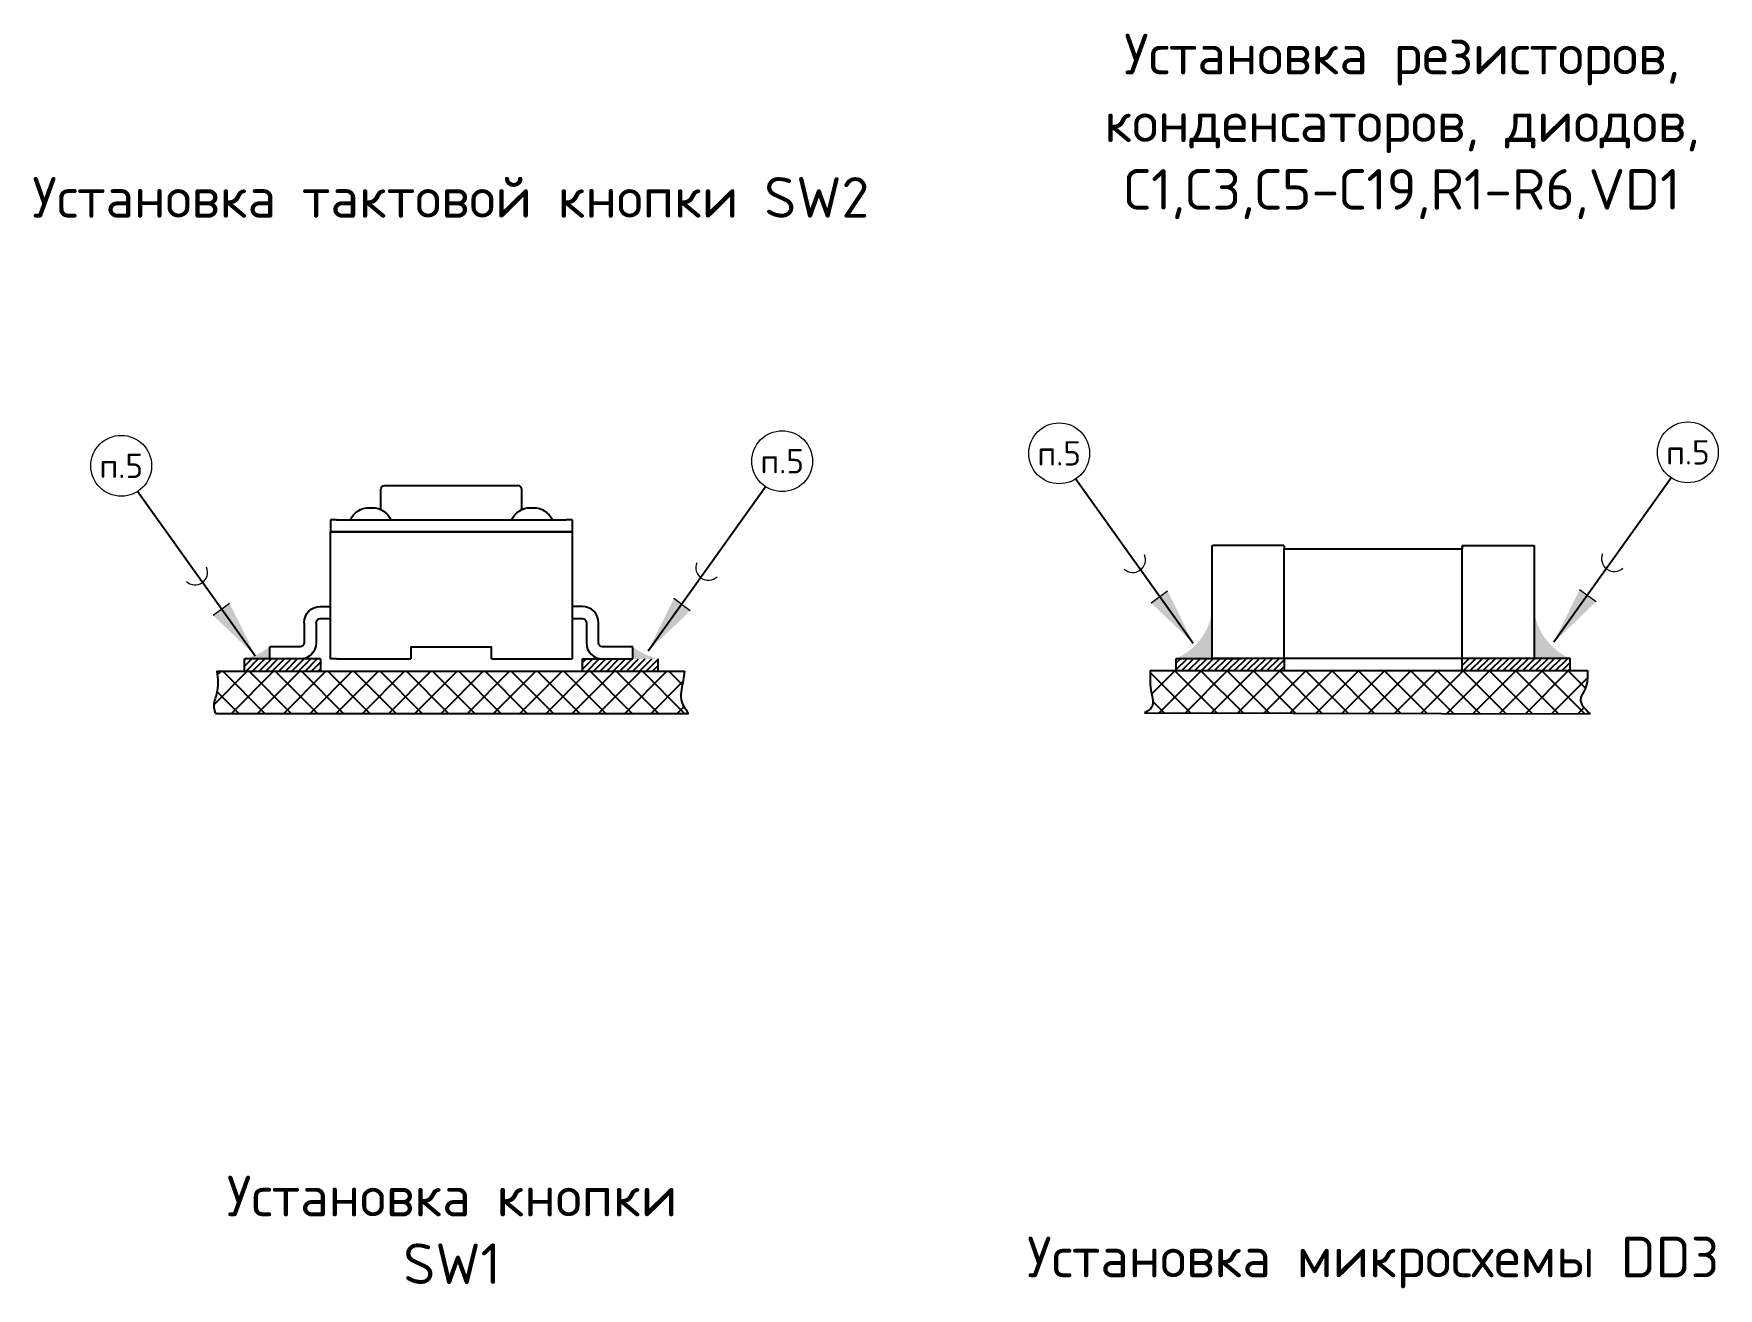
# Model space of a CAD drawing. Header units: millimetres. Extents: x -3633 to 871, y -630 to 261.
# Drawn here: x -1334.1 to -1209.5, y -352.9 to -260.1 of the extents above; entities that cross this region are included whole.
import ezdxf

# ---------------------------------------------------------------- set-up
doc = ezdxf.new("R2010")
doc.units = ezdxf.units.MM
for name, color, linetype, lineweight in [('Text', 7, 'Continuous', 18), ('Размерные линии', 7, 'Continuous', 15), ('Сплошная тонкая', 7, 'Continuous', 20), ('Штриховка', 7, 'Continuous', 9)]:
    doc.layers.add(name, color=color, linetype=linetype, lineweight=lineweight)
doc.styles.add('Main', font='isocpeur.ttf', dxfattribs={"height": 3})
pattern_1 = [(45, (-8140.620001022357, -4092.645675422876), (-0.2424669152688672, 0.2424669152688671), [])]
pattern_2 = [(45, (-8210.299880445193, -4092.691552977614), (-0.2424669152688672, 0.2424669152688671), [])]

msp = doc.modelspace()

# ---------------------------------------------------------------- hatches: boundary and pattern name
at = {"layer": 'Сплошная тонкая', "lineweight": 25}
h = msp.add_hatch(dxfattribs=at)
h.set_pattern_fill('ANSI31', color=256, scale=0.108)
h.set_pattern_definition(pattern_2)
h.paths.add_polyline_path([(-1316.572320765836, -306.3664041345987), (-1318.510111440424, -306.3664041345928), (-1318.510111440426, -307.2708063951372), (-1312.886048049395, -307.2708063951382), (-1312.886048049395, -306.3664041346001), (-1313.058025593498, -306.3664041345987)])
h = msp.add_hatch(dxfattribs=at)
h.set_pattern_fill('ANSI31', color=256, scale=0.108)
h.set_pattern_definition(pattern_2)
h.paths.add_polyline_path([(-1289.85359910991, -306.3664041345987), (-1287.915808435321, -306.3664041345928), (-1287.91580843532, -307.2708063951372), (-1293.539871826351, -307.2708063951382), (-1293.53987182635, -306.3664041346001), (-1293.367894282248, -306.3664041345987)])
h = msp.add_hatch(dxfattribs=at)
h.set_pattern_fill('ANSI31', color=256, scale=0.108)
h.set_pattern_definition(pattern_1)
h.paths.add_polyline_path([(-1246.892441343002, -306.3205265798597), (-1249.599793555577, -306.3205265798529), (-1249.599793555579, -307.2249288403974), (-1241.618155418501, -307.2249288403976), (-1241.618155418502, -306.3205265798597), (-1243.378146170665, -306.3205265798597)])
h = msp.add_hatch(dxfattribs=at)
h.set_pattern_fill('ANSI31', color=256, scale=0.108)
h.set_pattern_definition(pattern_1)
h.paths.add_polyline_path([(-1228.460125935471, -306.3205265798597), (-1228.460125935472, -307.2249288403979), (-1220.478487798395, -307.2249288403981), (-1220.478487798396, -306.3205265798506), (-1225.362121616932, -306.320526579862)])
h = msp.add_hatch(dxfattribs=at)
h.set_pattern_fill('ANSI37', color=256, scale=0.432)
h.set_pattern_definition([(45, (-8168.414206752287, -4040.226465293586), (-0.9698676610754686, 0.9698676610754683), []), (135, (-8168.414206752287, -4040.226465293586), (-0.9698676610754686, -0.9698676610754681), [])])
edge = h.paths.add_edge_path()
edge.add_spline(control_points=[(-1285.66909349028, -310.3867965896757), (-1285.917989635418, -310.0575897707974), (-1286.320420543581, -309.5253075250371), (-1286.148581340493, -308.4035352261899), (-1286.037897442571, -307.7195560161958), (-1285.965279215988, -307.2708063951359)], knot_values=[0, 0, 0, 0, 1.171949310719191, 1.894881197031212, 3.274024915748025, 3.274024915748025, 3.274024915748025, 3.274024915748025], degree=3, periodic=0)
edge.add_line((-1285.965279215988, -307.2708063951359), (-1320.549406010706, -307.2708063951359))
edge.add_spline(control_points=[(-1320.549406010706, -307.2708063951359), (-1320.487817113583, -307.8269609653248), (-1320.388328544208, -308.7253537783854), (-1320.891489447243, -309.7563736152681), (-1320.706006753546, -310.234536099952), (-1320.646943805946, -310.3867965896748)], knot_values=[0, 0, 0, 0, 1.659681009204712, 2.680991167862887, 3.15814438361547, 3.15814438361547, 3.15814438361547, 3.15814438361547], degree=3, periodic=0)
edge.add_line((-1320.646943805946, -310.3867965896757), (-1285.66909349028, -310.3867965896757))
h = msp.add_hatch(dxfattribs=at)
h.set_pattern_fill('ANSI37', color=256, scale=0.432)
h.set_pattern_definition([(45, (-8140.620001022357, -4092.645675422876), (-0.9698676610754686, 0.9698676610754683), []), (135, (-8140.620001022357, -4092.645675422876), (-0.9698676610754686, -0.9698676610754681), [])])
edge = h.paths.add_edge_path()
edge.add_line((-1250.869526587872, -307.2249288403973), (-1251.534327329454, -307.2249288403973))
edge.add_spline(control_points=[(-1251.534327329455, -307.2249288403973), (-1251.543762445015, -307.7587536905753), (-1251.558871468092, -308.6135998161526), (-1251.166689356293, -309.8888352422941), (-1251.712816691408, -310.2075334844039), (-1251.941388693476, -310.3409190349362)], knot_values=[0, 0, 0, 0, 0.7696681386138398, 1.232516294537366, 1.56566809091103, 1.56566809091103, 1.56566809091103, 1.56566809091103], degree=3, periodic=0)
edge.add_line((-1251.941388693476, -310.3409190349362), (-1218.994365468563, -310.4287136186581))
edge.add_spline(control_points=[(-1218.994365468562, -310.4287136186581), (-1219.374321870744, -310.0618617579648), (-1219.982535207634, -309.474625451232), (-1219.158252705452, -308.4245956866894), (-1219.181334228139, -307.6899438955002), (-1219.19594421844, -307.2249288403982)], knot_values=[0, 0, 0, 0, 0.6132993139316816, 0.9817358520503532, 1.617140877201823, 1.617140877201823, 1.617140877201823, 1.617140877201823], degree=3, periodic=0)
edge.add_line((-1219.19594421844, -307.2249288403982), (-1250.869526587872, -307.2249288403973))
at = {"layer": 'Штриховка'}
h = msp.add_hatch(color=256, dxfattribs=at)
h.dxf.hatch_style = 1
h.paths.add_polyline_path([(-1248.325119700918, -305.2203333022758), (-1250.250300092988, -301.3227015220068), (-1250.860242932639, -301.7705265653967)])
h.paths.add_polyline_path([(-1248.325119700918, -305.2203333022758), (-1250.860242932639, -301.7705265653981), (-1251.467266089147, -302.2162079534401)])
h = msp.add_hatch(color=256, dxfattribs=at)
h.dxf.hatch_style = 1
h.paths.add_polyline_path([(-1221.698127860555, -305.1462569997452), (-1219.772947468484, -301.2486252194763), (-1219.163004628834, -301.6964502628662)])
h.paths.add_polyline_path([(-1221.698127860555, -305.1462569997452), (-1219.163004628834, -301.6964502628675), (-1218.555981472326, -302.1421316509095)])
h = msp.add_hatch(color=256, dxfattribs=at)
h.dxf.hatch_style = 1
h.paths.add_polyline_path([(-1317.689508459467, -306.1398446888325), (-1319.614688851537, -302.242212908563), (-1320.224631691187, -302.6900379519534)])
h.paths.add_polyline_path([(-1317.689508459467, -306.1398446888325), (-1320.224631691187, -302.6900379519548), (-1320.831654847695, -303.1357193399967)])
h = msp.add_hatch(color=256, dxfattribs=at)
h.dxf.hatch_style = 1
h.paths.add_polyline_path([(-1288.679283471635, -305.7989969757327), (-1286.754103079565, -301.9013651954638), (-1286.144160239915, -302.3491902388537)])
h.paths.add_polyline_path([(-1288.679283471635, -305.7989969757327), (-1286.144160239915, -302.349190238855), (-1285.537137083406, -302.794871626897)])
h = msp.add_hatch(color=256, dxfattribs=at)
h.dxf.hatch_style = 1
edge = h.paths.add_edge_path()
edge.add_line((-1246.952005667955, -302.9050277598712), (-1246.952387179135, -306.3204985737304))
edge.add_line((-1246.952387179135, -306.3204985737302), (-1249.599793555578, -306.3205265798597))
edge.add_arc((-1251.411377164431, -302.182069409911), 4.517594815758387, 293.6410970690505, 350.7912641570324)
h = msp.add_hatch(color=256, dxfattribs=at)
h.dxf.hatch_style = 1
edge = h.paths.add_edge_path()
edge.add_line((-1223.126275686023, -302.9050277598712), (-1223.125894174838, -306.3204985737304))
edge.add_line((-1223.125894174839, -306.3204985737302), (-1220.478487798396, -306.3205265798563))
edge.add_arc((-1218.666904189547, -302.182069409906), 4.517594815758387, -170.791264156966, -113.64109706898421, ccw=False)
h = msp.add_hatch(color=256, dxfattribs=at)
h.dxf.hatch_style = 1
edge = h.paths.add_edge_path()
edge.add_line((-1316.631885090788, -305.4717702632001), (-1316.632266601969, -306.3663761284686))
edge.add_line((-1316.632266601968, -306.3663761284688), (-1318.51528513231, -306.3664041345983))
edge.add_arc((-1319.866253322395, -301.092518988647), 5.44416931985982, 284.3680393171201, 306.448332738807)
h = msp.add_hatch(color=256, dxfattribs=at)
h.dxf.hatch_style = 1
edge = h.paths.add_edge_path()
edge.add_line((-1289.794034784957, -305.4717702632001), (-1289.793653273777, -306.3663761284686))
edge.add_line((-1289.793653273777, -306.3663761284688), (-1287.910634743435, -306.3664041345983))
edge.add_arc((-1286.55966655335, -301.092518988647), 5.44416931985982, 233.55166726119302, 255.6319606828799, ccw=False)

# ---------------------------------------------------------------- linework, layer by layer
at = {"layer": 'Размерные линии'}
for p, q in [((-1251.467266089147, -302.2162079534401, -3.326445299760994e-08), (-1250.250300092988, -301.3227015220068, -3.326523518697102e-08)), ((-1218.555981472326, -302.1421316509095, -3.323480277661168e-08), (-1219.772947468484, -301.2486252194763, -3.32348485644748e-08)), ((-1320.831654847695, -303.1357193399967, -1.773024086948488e-08), (-1319.614688851537, -302.242212908563, -1.773102305884597e-08)), ((-1285.537137083406, -302.794871626897, -1.770131171072882e-08), (-1286.754103079565, -301.9013651954638, -1.770135749859196e-08))]:
    msp.add_line(p, q, dxfattribs=at)
for centre in [(-1258.25949122783, -291.1624253872073, -3.614203012572716e-08), (-1211.763756333643, -291.0883490846763, -3.611648996596505e-08), (-1327.623879986378, -292.0819367737636, -2.06078179976021e-08), (-1278.744911944723, -291.7410890606639, -2.05829989000822e-08)]:
    msp.add_circle(centre, 2.25, dxfattribs=at)
for centre, start, end in [((-1252.80654568987, -299.0403368888105, -3.614402782796835e-08), 226.9187411646309, 23.42590906544386), ((-1217.216701871603, -298.9662605862795, -3.611518802197531e-08), 156.5740909345561, 313.0812588353691), ((-1322.170934448418, -299.9598482753668, -2.060981569984329e-08), 226.9187411646309, 23.42590906544386), ((-1284.197857482684, -299.619000562267, -2.058169695609246e-08), 156.5740909345561, 313.0812588353691)]:
    msp.add_arc(centre, 0.9329887965319963, start, end, dxfattribs=at)
at = {"layer": 'Сплошная тонкая', "lineweight": 25}
for p, q in [((-1326.414409582617, -293.9484012551729, -2.924029979715805e-08), (-1317.706933712463, -306.1231848526036, -1.773084774642495e-08)), ((-1279.954382348485, -293.6075535420732, -2.921474883381786e-08), (-1288.661858218638, -305.7823371395039, -1.770002777943602e-08)), ((-1257.050020824068, -293.0288898686163, -4.477451192528311e-08), (-1248.342544953915, -305.2036734660469, -3.326505987455001e-08)), ((-1212.973226737405, -292.9548135660857, -4.474823989970071e-08), (-1221.680702607558, -305.1295971635163, -3.323351884531887e-08)), ((-1241.618155418502, -306.3205265798597, -3.03809226658524e-08), (-1241.618155418511, -298.2197783859992, -4.659805807910103e-09)), ((-1228.460125935472, -307.2249288403982, -3.325651947676273e-08), (-1228.460125935462, -298.2197783859992, -4.663786852841496e-09)), ((-1318.510111440426, -307.2683856662024, -1.978800505300534e-08), (-1318.510111440424, -306.3639834056639, -1.978800505300534e-08)), ((-1312.886048049395, -306.3664041345965, -1.691554657433955e-08), (-1312.886048049395, -307.2533555382493, -1.97897066489081e-08)), ((-1293.53987182635, -306.3664041345965, -1.692139988215391e-08), (-1293.539871826351, -307.2533555382493, -1.979555995672246e-08)), ((-1293.53987182635, -306.3664041345978, -1.692139988215757e-08), (-1292.030036559318, -306.3664041345978, -1.899586191347761e-08)), ((-1287.91580843532, -307.2683856662024, -1.979726155262521e-08), (-1287.915808435321, -306.3639834056639, -1.979726155262521e-08)), ((-1249.599793555577, -306.3205265798529, -3.325012353679773e-08), (-1244.716159737043, -306.3205265798597, -3.037998534505578e-08)), ((-1249.599793555579, -307.2249288403973, -3.325012353679779e-08), (-1249.599793555577, -306.3205265798588, -3.325012353679779e-08)), ((-1241.618155418502, -306.3205265798524, -3.038092266583057e-08), (-1241.618155418501, -307.2249288403909, -3.325253843183133e-08)), ((-1220.478487798396, -306.3205265798506, -3.325172574669747e-08), (-1225.362121616932, -306.320526579862, -3.037863240643801e-08)), ((-1220.478487798395, -307.224928840395, -3.325172574669753e-08), (-1220.478487798396, -306.3205265798556, -3.325172574669753e-08)), ((-1320.549406010706, -307.2708063951359, -1.978738805155211e-08), (-1285.965279215988, -307.2708063951359, -1.979785169756084e-08)), ((-1320.24693986535, -307.2708063951359, -1.77155233022732e-08), (-1319.279672978412, -307.2708063951359, -1.978777221730117e-08)), ((-1251.534327329455, -307.2249288403973, -3.324953823138522e-08), (-1249.599793555579, -307.2249288403973, -3.325012353679779e-08)), ((-1250.869526587872, -307.2249288403973, -3.324973937104873e-08), (-1219.19594421844, -307.2249288403982, -3.325932241345744e-08)), ((-1320.646943805946, -310.3867965896757, -1.978735854087607e-08), (-1285.66909349028, -310.3867965896757, -1.979794131042297e-08)), ((-1251.941388693476, -310.3409190349362, -3.324941507239837e-08), (-1218.994365468562, -310.4287136186581, -3.325938340238147e-08))]:
    msp.add_line(p, q, dxfattribs=at)
at = {"layer": 'Сплошная тонкая', "linetype": 'Continuous', "lineweight": 25, "extrusion": (-2.220446049250313e-16, 1, 2.220446049250313e-16)}
for p, q in [((-1308.431657627717, -295.3189748281379, -1.691536712450744e-08), (-1308.431657627717, -293.8415299350131, -1.691536712450744e-08)), ((-1308.133446337251, -293.5433186445475, -1.691536580018327e-08), (-1298.292473751863, -293.5433186445475, -1.691536580018327e-08)), ((-1297.994262461395, -295.3189748933069, -1.691536712450744e-08), (-1297.994262461395, -293.8415299350131, -1.691536712450744e-08)), ((-1309.30166642344, -295.1834807421114, -1.691536712450744e-08), (-1309.177185781276, -295.1834807421114, -1.691536712450744e-08)), ((-1309.177185781276, -295.1834807421114, -1.691536712450744e-08), (-1309.05270514208, -295.1834807421114, -1.691536712450744e-08)), ((-1297.373214804786, -295.1834807421114, -1.691536712450744e-08), (-1297.248734162625, -295.1834807421114, -1.691536712450744e-08)), ((-1297.248734162625, -295.1834807421114, -1.691536712450744e-08), (-1297.124253523429, -295.1834807421114, -1.691536712450744e-08)), ((-1311.711981716162, -296.07811461351, -1.691536712450744e-08), (-1312.159298657195, -296.07811461351, -1.691536712450744e-08)), ((-1312.159298657195, -296.07811461351, -1.691536712450744e-08), (-1312.159298657195, -296.9727484849091, -1.691536712450744e-08)), ((-1311.711981716162, -296.07811461351, -1.691536712450744e-08), (-1294.713938159583, -296.07811461351, -1.691536712450744e-08)), ((-1308.431657627717, -295.3189748281379, -1.691536712450744e-08), (-1308.431657627717, -295.3189748281379, -1.691536712450744e-08)), ((-1297.994262461395, -295.3189748933069, -1.691536712450744e-08), (-1297.994262461395, -295.3189748933069, -1.691536712450744e-08)), ((-1294.266621229216, -296.07811461351, -1.691536712450744e-08), (-1294.713938159583, -296.07811461351, -1.691536712450744e-08)), ((-1294.266621229216, -296.07811461351, -1.691536712450744e-08), (-1294.266621229216, -296.9727484849091, -1.691536712450744e-08)), ((-1311.711981716162, -296.9727484849091, -1.691536712450744e-08), (-1312.159298657195, -296.9727484849091, -1.691536712450744e-08)), ((-1312.159298657195, -296.9727484849091, -1.691536712450744e-08), (-1311.711981716162, -296.9727484849091, -1.691536712450744e-08)), ((-1312.159298657195, -306.3664041345974, -1.691536977315576e-08), (-1312.159298657195, -296.9727484849091, -1.691536712450744e-08)), ((-1311.711981716162, -296.9727484849091, -1.691536712450744e-08), (-1294.713938159583, -296.9727484849091, -1.691536712450744e-08)), ((-1294.713938159583, -296.9727484849091, -1.691536712450744e-08), (-1311.711981716162, -296.9727484849091, -1.691536712450744e-08)), ((-1294.266621229216, -296.9727484849091, -1.691536712450744e-08), (-1294.713938159583, -296.9727484849091, -1.691536712450744e-08)), ((-1294.713938159583, -296.9727484849091, -1.691536712450744e-08), (-1294.266621229216, -296.9727484849091, -1.691536712450744e-08)), ((-1294.266621229216, -296.9727484849091, -1.691536712450744e-08), (-1294.266621229216, -306.3664041345974, -1.691536977315576e-08)), ((-1312.90482689196, -302.4896573585361, -1.69153684488316e-08), (-1312.159298665794, -302.4896573585361, -1.69153684488316e-08)), ((-1293.52109301165, -302.4896573585361, -1.69153684488316e-08), (-1294.266621237816, -302.4896573585361, -1.69153684488316e-08)), ((-1314.097672053825, -303.6825025204002, -1.69153684488316e-08), (-1314.097672053825, -305.1735589727327, -1.69153684488316e-08)), ((-1313.203038182427, -303.6825025204002, -1.69153684488316e-08), (-1313.203038182427, -305.1735589727327, -1.69153684488316e-08)), ((-1312.90482689196, -303.3842912299347, -1.69153684488316e-08), (-1312.159298665794, -303.3842912299347, -1.69153684488316e-08)), ((-1294.266621237816, -303.3842912299347, -1.69153684488316e-08), (-1293.52109301165, -303.3842912299347, -1.69153684488316e-08)), ((-1293.222881721184, -303.6825025204002, -1.69153684488316e-08), (-1293.222881721184, -305.1735589727327, -1.69153684488316e-08)), ((-1292.328247849784, -305.1735589727327, -1.69153684488316e-08), (-1292.328247849784, -303.6825025204002, -1.69153684488316e-08)), ((-1314.39588334429, -305.4717702631992, -1.69153684488316e-08), (-1316.632468022789, -305.4717702631992, -1.69153684488316e-08)), ((-1316.632468022789, -306.3664041345974, -1.691536977315576e-08), (-1316.632468022789, -305.4717702631992, -1.69153684488316e-08)), ((-1314.39588334429, -306.3664041345974, -1.691536977315576e-08), (-1316.632468022789, -306.3664041345974, -1.691536977315576e-08)), ((-1311.711981716162, -306.3664041345974, -1.691536977315576e-08), (-1312.159298657195, -306.3664041345974, -1.691536977315576e-08)), ((-1311.711981716162, -306.3664041345974, -1.691536977315576e-08), (-1306.195072842536, -306.3664041345974, -1.691536977315576e-08)), ((-1306.195072842536, -305.4717702631992, -1.69153684488316e-08), (-1306.195072842536, -306.3664041345974, -1.691536977315576e-08)), ((-1306.195072842536, -305.4717702631992, -1.69153684488316e-08), (-1300.23084703321, -305.4717702631992, -1.69153684488316e-08)), ((-1300.23084703321, -306.3664041345974, -1.691536977315576e-08), (-1300.23084703321, -305.4717702631992, -1.69153684488316e-08)), ((-1300.23084703321, -306.3664041345974, -1.691536977315576e-08), (-1294.713938159583, -306.3664041345974, -1.691536977315576e-08)), ((-1294.713938159583, -306.3664041345974, -1.691536977315576e-08), (-1294.266621229216, -306.3664041345974, -1.691536977315576e-08)), ((-1289.793451880821, -305.4717702631992, -1.69153684488316e-08), (-1292.030036559318, -305.4717702631992, -1.69153684488316e-08)), ((-1292.030036559318, -306.3664041345974, -1.691536977315576e-08), (-1289.793451880821, -306.3664041345974, -1.691536977315576e-08)), ((-1289.793451880821, -306.3664041345974, -1.691536977315576e-08), (-1289.793451880821, -305.4717702631992, -1.69153684488316e-08))]:
    msp.add_line(p, q, dxfattribs=at)
at = {"layer": 'Сплошная тонкая', "linetype": 'Continuous', "lineweight": 25, "extrusion": (-2.220446049250313e-16, 1, -2.220446049250312e-16)}
for p, q in [((-1246.952005667955, -306.2609622549057, -3.037884269248192e-08), (-1246.952005667955, -298.0410854111346, -3.037884269248192e-08)), ((-1241.618155418511, -298.0410854111342, -4.659805807909884e-09), (-1241.618155418511, -298.2197783859983, -4.659805807909884e-09)), ((-1241.618155418511, -298.2197783860156, -4.659805807961341e-09), (-1228.460125935462, -298.2197783860302, -2.57246922279763e-09)), ((-1228.460125935462, -298.0410854111342, -4.663786852841278e-09), (-1228.460125935462, -298.2197783859983, -4.663786852841278e-09)), ((-1228.401806832584, -297.9815188452339, -4.662705794353729e-09), (-1223.185840010972, -297.9815210861802, -3.247091351966093e-08)), ((-1223.126275686015, -298.0410854111346, -3.037884269248192e-08), (-1223.126275686015, -306.2609622549057, -3.037884269248192e-08)), ((-1312.886048049396, -306.3664041345905, -1.691554657432308e-08), (-1318.515252593369, -306.3664041345974, -1.691528092083146e-08)), ((-1243.378146170665, -306.3205265798597, -3.037884269248192e-08), (-1246.892441343002, -306.3205265798597, -3.037884269248192e-08)), ((-1223.185840010972, -306.3205265798597, -3.037884269248192e-08), (-1243.378146170665, -306.3205265798597, -3.037884269248192e-08))]:
    msp.add_line(p, q, dxfattribs=at)
at = {"layer": 'Сплошная тонкая', "linetype": 'Continuous', "lineweight": 25, "extrusion": (2.220446049248969e-16, 1, -2.220446049251656e-16)}
for p, q in [((-1241.676474521389, -297.9815188452339, -4.658689459796444e-09), (-1246.892441343002, -297.9815210861802, -3.246374093768768e-08)), ((-1241.618155418511, -298.0410854111342, -4.659805807909884e-09), (-1241.618155418511, -298.2197783859983, -4.659805807909884e-09)), ((-1228.460125935462, -298.0410854111342, -4.663786852841278e-09), (-1228.460125935462, -298.2197783859983, -4.663786852841278e-09))]:
    msp.add_line(p, q, dxfattribs=at)
at = {"layer": 'Сплошная тонкая', "linetype": 'Continuous', "lineweight": 25, "extrusion": (2.220446049251656e-16, 1, 2.220446049248969e-16)}
msp.add_line((-1292.030036531455, -306.3664041345974, -1.692213670138049e-08), (-1289.793451852956, -306.3664041345974, -1.692349008702376e-08), dxfattribs=at)
at = {"layer": 'Сплошная тонкая', "linetype": 'Continuous', "lineweight": 25, "extrusion": (-4.930380657631324e-32, 2.220446049250314e-16, -1)}
for centre, radius, start, end in [((1308.133446337251, -293.8415299350131, 1.691530187858101e-08), 0.2982112904663051, 0, 90), ((1309.301666423438, -296.674537194443, 1.691530124952704e-08), 1.491056452332192, 23.57817847820715, 89.99999999994789), ((1309.05270514208, -296.674537194443, 1.691530124952704e-08), 1.491056452332286, 90.00000000002606, 156.4218215217929), ((1297.373214804786, -296.674537194443, 1.691530124952704e-08), 1.491056452332192, 23.57817847820715, 89.99999999994789), ((1297.124253523429, -296.674537194443, 1.691530124952704e-08), 1.491056452332201, 90.00000000002606, 156.4218215217929), ((1312.90482689196, -303.6825025204002, 1.69153010177703e-08), 1.192845161865228, 0, 90), ((1312.90482689196, -303.6825025204002, 1.69153010177703e-08), 0.2982112904663083, 0, 90), ((1293.52109301165, -303.6825025204002, 1.69153010177703e-08), 0.2982112904663083, 90, 180), ((1314.39588334429, -305.1735589727327, 1.691530068668927e-08), 1.192845161865228, 180, 270), ((1314.39588334429, -305.1735589727327, 1.691530068668927e-08), 0.2982112904663083, 180, 270), ((1292.030036559318, -305.1735589727327, 1.691530068668927e-08), 0.2982112904663077, 270, 0)]:
    msp.add_arc(centre, radius, start, end, dxfattribs=at)
at = {"layer": 'Сплошная тонкая', "linetype": 'Continuous', "lineweight": 25}
for centre, radius, start, end in [((-1298.292473751863, -293.8415299350131, -1.691536712450744e-08), 0.2982112904663051, 0, 90), ((-1293.52109301165, -303.6825025204002, -1.69153684488316e-08), 1.192845161865228, 0, 90), ((-1292.030036559318, -305.1735589727327, -1.69153684488316e-08), 1.192845161865228, 180, 270)]:
    msp.add_arc(centre, radius, start, end, dxfattribs=at)
at = {"layer": 'Сплошная тонкая', "linetype": 'Continuous', "lineweight": 25, "extrusion": (4.930380657631323e-32, -2.220446049250313e-16, -1)}
for centre, radius, start, end in [((1246.892441343002, -298.0410854111346, 3.037890887089698e-08), 0.0595643249548506, 0, 90), ((1223.185840010972, -298.0410854111346, 3.037890887089698e-08), 0.05956432495484927, 90, 180), ((1246.892441343002, -306.2609622549057, 3.037891069607629e-08), 0.05956432495485069, 270, 0), ((1223.185840010972, -306.2609622549057, 3.037891069607629e-08), 0.05956432495485192, 180, 270)]:
    msp.add_arc(centre, radius, start, end, dxfattribs=at)
at = {"layer": 'Сплошная тонкая', "linetype": 'Continuous', "lineweight": 25, "extrusion": (-6.051126327887014e-13, -2.220446049250313e-16, -1)}
msp.add_arc((1241.676474521389, -298.0398510105056, 5.410109745554494e-09), 0.05833216527174327, 89.49777243562647, 181.2125595816841, dxfattribs=at)
at = {"layer": 'Сплошная тонкая', "linetype": 'Continuous', "lineweight": 25, "extrusion": (0, -2.220446049250313e-16, -1)}
msp.add_arc((1228.401806832584, -298.0398510105056, 4.662771959542353e-09), 0.05833216527174327, 358.7874404183159, 90.50222756434749, dxfattribs=at)
at = {"layer": 'Сплошная тонкая', "linetype": 'Continuous', "lineweight": 25, "extrusion": (-6.051126327887012e-13, -2.220446052752818e-16, -1)}
msp.add_arc((1222.601372444298, -306.2609622548907, 3.112607164773451e-08), 0.05956432495485069, 179.9999999999349, 269.9999999999479, dxfattribs=at)
at = {"layer": 'Сплошная тонкая', "lineweight": 25}
for points in [[(-1320.549406010706, -307.2708063951359, -1.978738805155211e-08), (-1320.566458731237, -308.9303997962547, -1.687091428354577e-08), (-1320.78111813607, -309.9288965564374, -1.68706338288351e-08), (-1320.646943805946, -310.3867965896748, -1.978735854087607e-08)], [(-1285.965279215988, -307.2708063951359, -1.979785169756084e-08), (-1286.182981011961, -308.6326592964824, -1.689535809529383e-08), (-1286.223801115547, -309.3544378161059, -1.689513023676179e-08), (-1285.66909349028, -310.3867965896757, -1.979794131042297e-08)], [(-1251.534327329455, -307.2249288403973, -3.324953823138522e-08), (-1251.436347409221, -308.8845222415166, -3.033309926723094e-08), (-1251.386264328348, -309.8830190016997, -3.033289891203154e-08), (-1251.941388693476, -310.3409190349362, -3.324941507239837e-08)], [(-1219.19594421844, -307.2249288403982, -3.325932241345744e-08), (-1219.366366930705, -308.5867817417438, -3.035684311577584e-08), (-1219.70158311815, -309.3085602613683, -3.035652618584911e-08), (-1218.994365468562, -310.4287136186581, -3.325938340238147e-08)]]:
    msp.add_spline(points, degree=3, dxfattribs=at)

# ---------------------------------------------------------------- texts
at = {"layer": 'Text', "char_height": 3, "attachment_point": 8, "style": 'Main'}
for s, width, insert in [('\\pxqc;Установка резисторов, конденсаторов, диодов, С1,С3,С5-С19,R1-R6,VD1', 66.14708371826669, (-1232.896906184929, -273.8422046210731, -1.950498526995883e-08)), ('\\pxqc;Установка тактовой кнопки SW2', 59.92749240665756, (-1303.257342613347, -273.7359079269095, -2.008028452951956e-08)), ('\\pxqc;Установка кнопки\\PSW1', 81.10928956885527, (-1303.158018648113, -352.5808861095154, -1.206413740508725e-09)), ('\\pxqc;Установка микросхемы DD3', 51.66213157076209, (-1235.039140676987, -352.9001043885469, -3.616137515379486e-09))]:
    msp.add_mtext_dynamic_manual_height_columns(s, width=width, gutter_width=30, heights=[0], dxfattribs=dict(at, insert=insert))
at = {"layer": 'Размерные линии', "char_height": 1.8, "attachment_point": 5, "style": 'Main'}
for insert in [(-1258.25949122783, -291.1624253872073, -3.614203012572716e-08), (-1211.763756333643, -291.0883490846763, -3.611648996596505e-08), (-1327.623879986378, -292.0819367737636, -2.06078179976021e-08), (-1278.744911944723, -291.7410890606639, -2.05829989000822e-08)]:
    msp.add_mtext_dynamic_manual_height_columns('\\pxqc;п.5', width=2.166949885010763, gutter_width=27, heights=[0], dxfattribs=dict(at, insert=insert))

doc.saveas('drawing.dxf')
